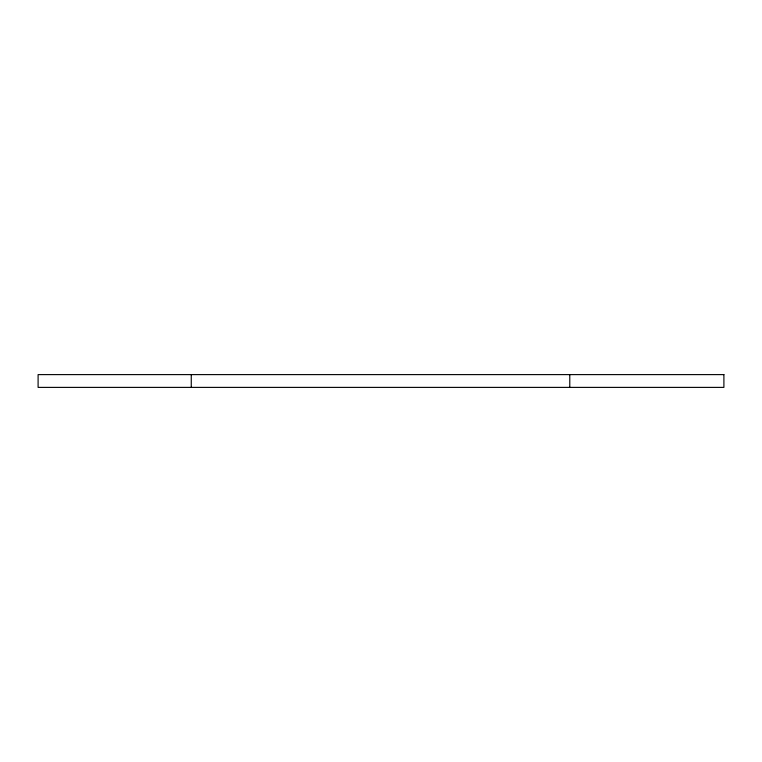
<?xml version="1.0" encoding="UTF-8"?>
<svg xmlns="http://www.w3.org/2000/svg" width="762" height="762" viewBox="0 0 762 762"><rect width="100%" height="100%" fill="white"/><g stroke="black" fill="none" stroke-linecap="round" stroke-linejoin="round"><path stroke-width="1.14" d="M569.776 374.609L569.776 387.391M191.262 374.609L191.262 387.391M723.9 374.609L38.1 374.609L38.1 387.391L723.9 387.391L723.9 374.609"/></g></svg>
